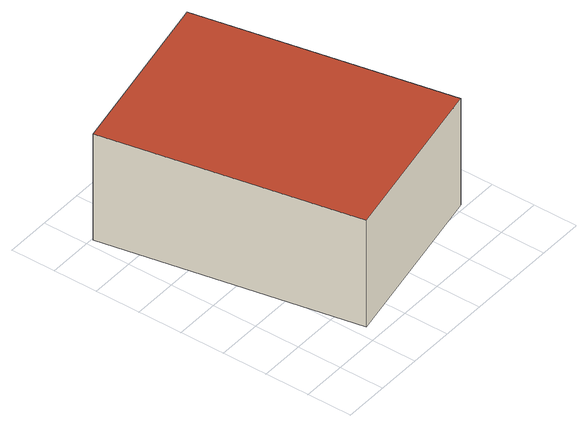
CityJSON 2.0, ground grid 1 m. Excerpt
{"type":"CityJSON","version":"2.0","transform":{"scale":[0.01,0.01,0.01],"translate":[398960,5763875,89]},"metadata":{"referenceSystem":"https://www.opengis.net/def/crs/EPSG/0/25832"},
"CityObjects":{
"building1":{"type":"Building","attributes":{"Gemeindeschluessel":"05515000","Geometrietyp2DReferenz":"3000","function":"31001_2460","roofType":"1000","measuredHeight":2.6},"geometry":[{"type":"Solid","lod":"2","boundaries":[[[[0,1,2,3]],[[4,5,1,0]],[[6,7,5,4]],[[3,2,7,6]],[[4,0,3,6]],[[1,5,7,2]]]],"semantics":{"surfaces":[{"type":"WallSurface"},{"type":"RoofSurface"},{"type":"GroundSurface"}],"values":[[0,0,0,0,1,2]]}}]}
},
"vertices":[
[518,111,334],[518,111,74],[408,674,74],[408,674,334],[126,34,334],[126,34,74],[16,597,334],[16,597,74]
]}
